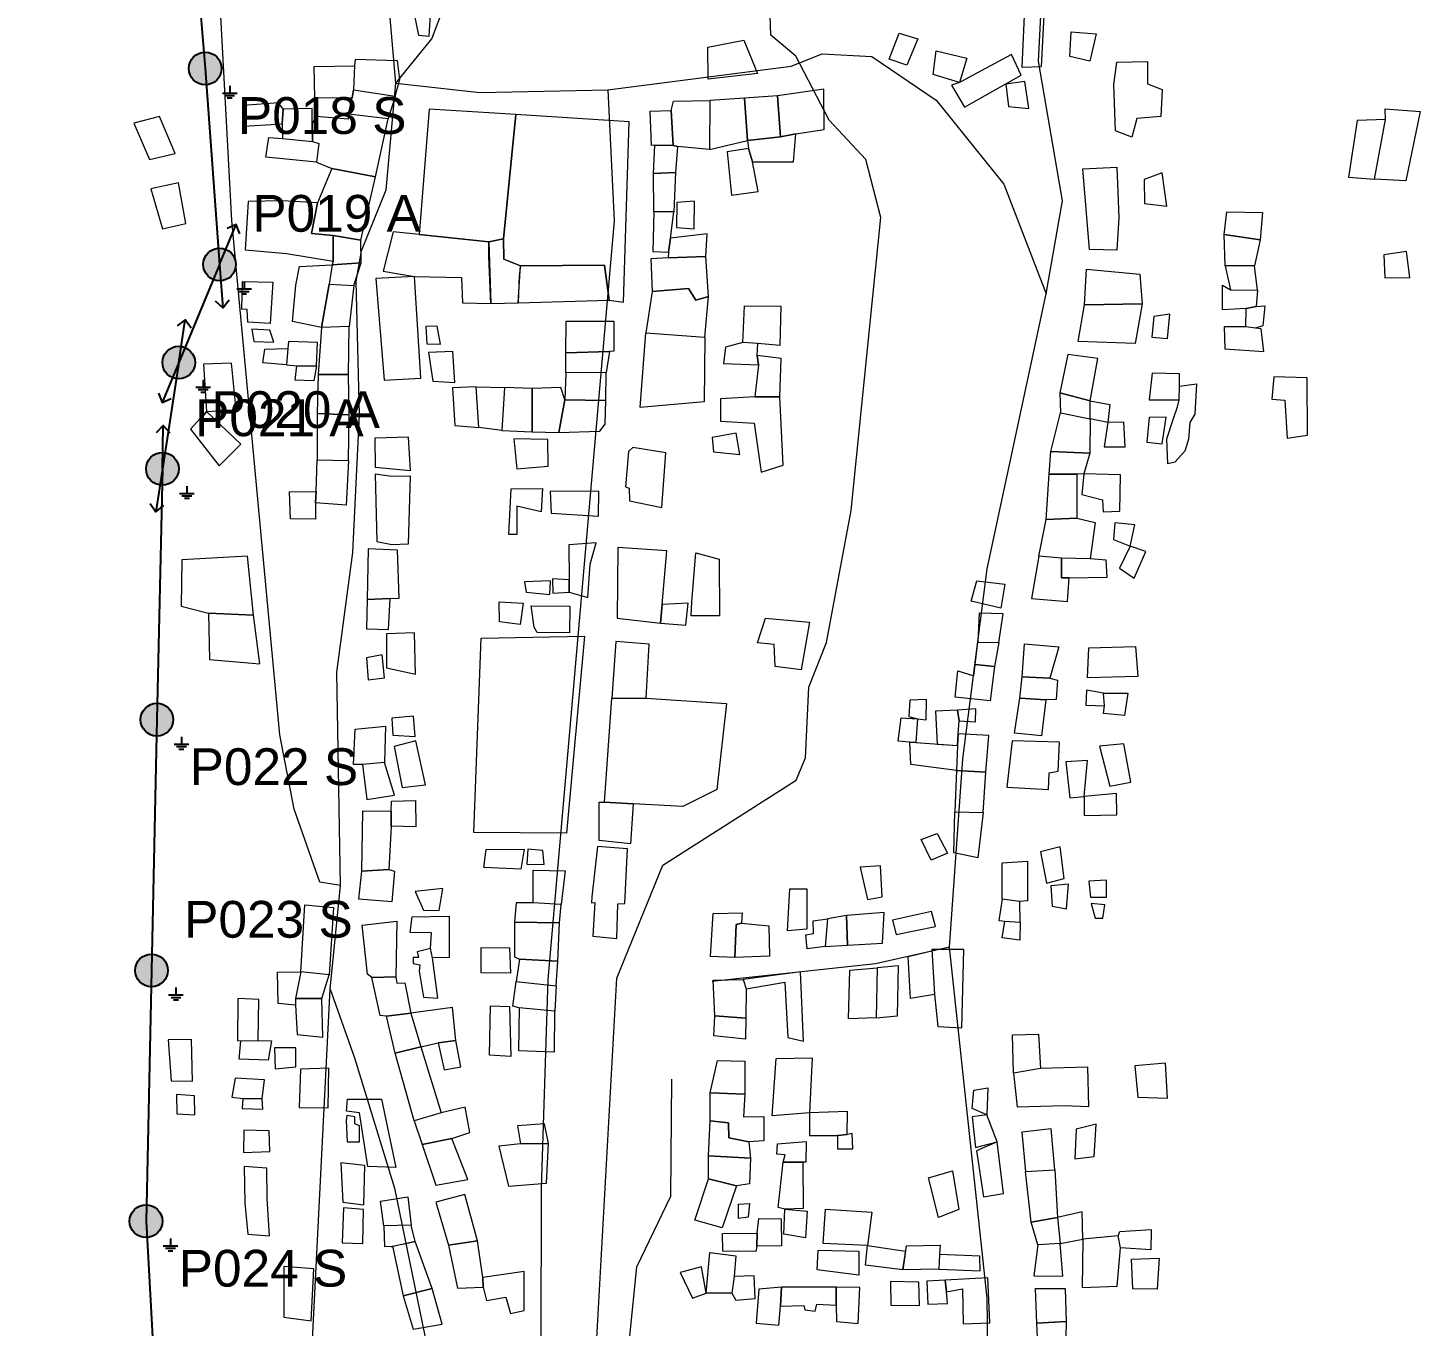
# Model space of a CAD drawing. Header units: metres. Extents: x 410745 to 429404, y 8411666 to 8441426.
# Drawn here: x 425320.7 to 425661.3, y 8435474.3 to 8435791.8 of the extents above; entities that cross this region are included whole.
import ezdxf

# ---------------------------------------------------------------- set-up
doc = ezdxf.new("R2010")
doc.units = ezdxf.units.M
for name, color, linetype, lineweight, true_color in [('BASE_AGUA', 7, 'Continuous', 13, 0x419bd7), ('BASE_CASAS', 7, 'Continuous', 13, 0xaaaaaa), ('BASE_VIAS', 7, 'Continuous', 13, 0xb9b9b9), ('LP_EJE', 7, 'Continuous', 25, 0xaa191e), ('LP_ID', 7, 'Continuous', 25, 0x3c2d2d)]:
    doc.layers.add(name, color=color, linetype=linetype, lineweight=lineweight, true_color=true_color)
for name, color, linetype, lineweight in [('LP_PAT', 3, 'Continuous', 25), ('LP_POSTES', 1, 'Continuous', 25), ('LP_RETENIDAS', 34, 'Continuous', 25)]:
    doc.layers.add(name, color=color, linetype=linetype, lineweight=lineweight)
doc.styles.add('Arial', font='arial.ttf')

# ---------------------------------------------------------------- blocks, each defined once
blk = doc.blocks.new('LP_SUSPENSION')
at = {"true_color": 0xffffff}
blk.add_hatch(color=7, dxfattribs=at).paths.add_polyline_path([(4, 0), (3.95, 0.63), (3.8, 1.24), (3.56, 1.82), (3.24, 2.35), (2.83, 2.83), (2.35, 3.24), (1.82, 3.56), (1.24, 3.8), (0.63, 3.95), (0, 4), (-0.63, 3.95), (-1.24, 3.8), (-1.82, 3.56), (-2.35, 3.24), (-2.83, 2.83), (-3.24, 2.35), (-3.56, 1.82), (-3.8, 1.24), (-3.95, 0.63), (-4, 0), (-3.95, -0.63), (-3.8, -1.24), (-3.56, -1.82), (-3.24, -2.35), (-2.83, -2.83), (-2.35, -3.24), (-1.82, -3.56), (-1.24, -3.8), (-0.63, -3.95), (0, -4), (0.63, -3.95), (1.24, -3.8), (1.82, -3.56), (2.35, -3.24), (2.83, -2.83), (3.24, -2.35), (3.56, -1.82), (3.8, -1.24), (3.95, -0.63)])
blk.add_circle((0, 0), 4)
at = {"flags": 1}
for tag in ['ARMADO', 'ESTRUCTURA', 'POSTE_M', 'E', 'N', 'ID']:
    blk.add_attdef(tag, (0, 0), '', height=1, dxfattribs=at)
blk = doc.blocks.new('LP_PAT')
for p, q in [((-3, 0), (3, 0)), ((0, 3), (0, 0)), ((-2, -1), (2, -1)), ((-1, -2), (1, -2))]:
    blk.add_line(p, q)
blk = doc.blocks.new('LP_ANGULO')
at = {"true_color": 0xffffff}
blk.add_hatch(color=7, dxfattribs=at).paths.add_polyline_path([(4, 0), (3.95, 0.63), (3.8, 1.24), (3.56, 1.82), (3.24, 2.35), (2.83, 2.83), (2.35, 3.24), (1.82, 3.56), (1.24, 3.8), (0.63, 3.95), (0, 4), (-0.63, 3.95), (-1.24, 3.8), (-1.82, 3.56), (-2.35, 3.24), (-2.83, 2.83), (-3.24, 2.35), (-3.56, 1.82), (-3.8, 1.24), (-3.95, 0.63), (-4, 0), (-3.95, -0.63), (-3.8, -1.24), (-3.56, -1.82), (-3.24, -2.35), (-2.83, -2.83), (-2.35, -3.24), (-1.82, -3.56), (-1.24, -3.8), (-0.63, -3.95), (0, -4), (0.63, -3.95), (1.24, -3.8), (1.82, -3.56), (2.35, -3.24), (2.83, -2.83), (3.24, -2.35), (3.56, -1.82), (3.8, -1.24), (3.95, -0.63)])
blk.add_circle((0, 0), 4)
at = {"flags": 1}
for tag in ['ARMADO', 'ESTRUCTURA', 'POSTE_M', 'E', 'N', 'ID']:
    blk.add_attdef(tag, (0, 0), '', height=1, dxfattribs=at)
blk = doc.blocks.new('LP_RET')
blk.add_line((0, 0), (10.6, 0))
blk.add_lwpolyline([(8.8, -1.7), (10.6, 0), (8.8, 1.7)])

msp = doc.modelspace()

# ---------------------------------------------------------------- linework, layer by layer
at = {"layer": 'BASE_AGUA'}
msp.add_lwpolyline([(425450.38, 8435258.74), (425457.75, 8435315.71), (425454.12, 8435366.62), (425475.41, 8435410.7), (425476.26, 8435416.45), (425476.21, 8435434.87), (425471.83, 8435446.07), (425460.78, 8435465.6), (425459.89, 8435471.35), (425464.84, 8435559.38), (425476.05, 8435587.04), (425508.7, 8435607.85), (425511, 8435613.32), (425511.82, 8435630.57), (425516.12, 8435641.53), (425522.12, 8435673.76), (425529.43, 8435745.41), (425525.77, 8435759.64), (425516.76, 8435769.24), (425508.61, 8435784.9), (425502.52, 8435790.06), (425502.05, 8435801.99)], dxfattribs=at)
at = {"layer": 'BASE_CASAS'}
for points in [[(425414.38, 8435799.19), (425416.28, 8435789.99), (425418.92, 8435789.76), (425419.44, 8435799.02), (425414.38, 8435799.19)], [(425563.93, 8435782.23), (425568.68, 8435782.38), (425569.37, 8435794.8), (425564.46, 8435794.87), (425563.93, 8435782.23)], [(425535.76, 8435782.69), (425531.47, 8435784.14), (425533.92, 8435790.5), (425538.44, 8435789.12), (425535.76, 8435782.69)], [(425580.52, 8435783.66), (425575.65, 8435784.81), (425575.96, 8435790.81), (425575.96, 8435790.81), (425582.09, 8435790.35), (425580.52, 8435783.66)], [(425499.2, 8435780.65), (425487.13, 8435779.27), (425487.09, 8435787.12), (425495.87, 8435788.81), (425499.2, 8435780.65)], [(425410.58, 8435775.09), (425411.73, 8435779.19), (425411.12, 8435783.72), (425400.81, 8435784.06), (425400.65, 8435782.49), (425400.39, 8435776.63), (425410.58, 8435775.09)], [(425542.23, 8435780.39), (425542.92, 8435786.2), (425550.44, 8435784.37), (425548.67, 8435778.47), (425542.23, 8435780.39)], [(425546.68, 8435777.78), (425549.9, 8435772.41), (425563.7, 8435780.23), (425561.4, 8435785.29), (425548.67, 8435778.47), (425546.68, 8435777.78)], [(425586.84, 8435766.59), (425586.38, 8435777.93), (425587.15, 8435783.45), (425594.66, 8435783.6), (425594.66, 8435778.09), (425598.19, 8435776.71), (425597.88, 8435770.12), (425592.06, 8435769.66), (425590.83, 8435765.06), (425586.84, 8435766.59)], [(425390.73, 8435782.37), (425400.65, 8435782.49), (425400.39, 8435776.63), (425400.08, 8435774.67), (425390.92, 8435774.63), (425390.73, 8435782.37)], [(425399.18, 8435770.73), (425400.08, 8435774.67), (425400.39, 8435776.63), (425410.58, 8435775.09), (425408.84, 8435769.58), (425399.18, 8435770.73)], [(425504.83, 8435765.18), (425508.63, 8435765.87), (425515.52, 8435766.94), (425515.45, 8435776.83), (425504.1, 8435775.15), (425504.83, 8435765.18)], [(425559.98, 8435778.05), (425560.67, 8435772.61), (425565.61, 8435772.11), (425564.65, 8435778.66), (425559.98, 8435778.05)], [(425373.44, 8435772.8), (425373.56, 8435767.74), (425382.98, 8435768.31), (425383.16, 8435771.95), (425382.03, 8435773.45), (425373.44, 8435772.8)], [(425478.14, 8435771.58), (425478.66, 8435773.92), (425487.59, 8435774.07), (425487.47, 8435762.04), (425479.67, 8435762.77), (425478.6, 8435763.07), (425478.14, 8435771.58)], [(425487.47, 8435762.04), (425496.82, 8435764.26), (425496.06, 8435774.61), (425487.59, 8435774.07), (425487.47, 8435762.04)], [(425496.82, 8435764.26), (425504.83, 8435765.18), (425504.1, 8435775.15), (425496.06, 8435774.61), (425496.82, 8435764.26)], [(425346.66, 8435768.54), (425350.49, 8435759.65), (425356.78, 8435761.11), (425352.95, 8435770.15), (425346.66, 8435768.54)], [(425390.37, 8435764.06), (425390.29, 8435768.5), (425390.29, 8435772.11), (425383.16, 8435771.95), (425382.98, 8435768.31), (425383.01, 8435764.75), (425390.37, 8435764.06)], [(425405.77, 8435755.4), (425408.84, 8435769.58), (425399.18, 8435770.73), (425399.11, 8435769.5), (425391.29, 8435770.11), (425390.29, 8435768.5), (425390.37, 8435764.06), (425391.9, 8435763.52), (425391.36, 8435759), (425395.12, 8435757.39), (425405.77, 8435755.4)], [(425418.91, 8435771.91), (425416.46, 8435741.26), (425433.53, 8435739.45), (425437.07, 8435740.18), (425440.14, 8435770.61), (425418.91, 8435771.91)], [(425462.9, 8435725.24), (425466.44, 8435724.7), (425467.82, 8435768.85), (425440.14, 8435770.61), (425437.07, 8435740.18), (425437.16, 8435735.28), (425441.21, 8435733.59), (425461.83, 8435733.74), (425462.9, 8435725.24)], [(425474.08, 8435763.15), (425473.31, 8435763.07), (425473, 8435771.43), (425478.14, 8435771.58), (425478.6, 8435763.07), (425474.08, 8435763.15)], [(425645.94, 8435769.12), (425643.79, 8435755.32), (425650.15, 8435754.79), (425652.84, 8435769.43), (425645.94, 8435769.12)], [(425652.84, 8435769.43), (425652.76, 8435772.03), (425661.34, 8435771.34), (425657.82, 8435754.4), (425650.15, 8435754.79), (425652.84, 8435769.43)], [(425497.97, 8435759.05), (425508.01, 8435759.01), (425508.63, 8435765.87), (425504.83, 8435765.18), (425496.82, 8435764.26), (425497.05, 8435762.27), (425497.97, 8435759.05)], [(425391.36, 8435759), (425378.95, 8435760.23), (425379.7, 8435765.04), (425383.01, 8435764.75), (425390.36, 8435764.05), (425391.9, 8435763.52), (425391.36, 8435759)], [(425473.81, 8435756.17), (425474.08, 8435763.15), (425478.6, 8435763.07), (425479.67, 8435762.77), (425479.17, 8435756.4), (425473.81, 8435756.17)], [(425491.84, 8435761.5), (425492.84, 8435750.92), (425499.43, 8435751.77), (425497.97, 8435759.05), (425497.05, 8435762.27), (425491.84, 8435761.5)], [(425395.43, 8435741.03), (425402.17, 8435739.91), (425405.77, 8435755.4), (425395.12, 8435757.39), (425391.59, 8435749.04), (425390.14, 8435741.52), (425395.43, 8435741.03)], [(425473.9, 8435746.86), (425473.81, 8435756.17), (425479.17, 8435756.4), (425478.73, 8435746.86), (425473.9, 8435746.86)], [(425580.42, 8435737.59), (425578.81, 8435757.36), (425587.17, 8435757.75), (425587.63, 8435745.41), (425587.17, 8435737.43), (425580.42, 8435737.59)], [(425593.84, 8435754.76), (425593.91, 8435748.86), (425599.36, 8435748.17), (425598.21, 8435756.37), (425593.84, 8435754.76)], [(425350.8, 8435752.45), (425353.64, 8435742.64), (425359.38, 8435743.94), (425357.54, 8435753.9), (425350.8, 8435752.45)], [(425374.66, 8435749.34), (425373.89, 8435737.54), (425384.01, 8435736.62), (425395.43, 8435734.74), (425395.43, 8435741.03), (425390.14, 8435741.52), (425391.59, 8435749.04), (425382.93, 8435749.5), (425374.66, 8435749.34)], [(425479.48, 8435749.09), (425479.4, 8435742.99), (425483.7, 8435742.65), (425483.81, 8435749.39), (425479.48, 8435749.09)], [(425473.9, 8435746.86), (425473.6, 8435737.13), (425477.43, 8435736.97), (425477.97, 8435740.42), (425478.73, 8435746.86), (425473.9, 8435746.86)], [(425614.07, 8435746.79), (425622.81, 8435746.63), (425622.2, 8435739.96), (425613.38, 8435741.27), (425614.07, 8435746.79)], [(425402.24, 8435734.32), (425402.17, 8435739.91), (425395.43, 8435741.03), (425395.43, 8435734.74), (425395.19, 8435733.86), (425402.24, 8435734.32)], [(425410.08, 8435741.91), (425407.62, 8435732.33), (425415.29, 8435731.02), (425426.78, 8435730.79), (425427.09, 8435724.58), (425433.99, 8435724.43), (425433.53, 8435735.93), (425433.53, 8435739.45), (425416.46, 8435741.26), (425410.08, 8435741.91)], [(425433.99, 8435724.43), (425440.66, 8435724.58), (425441.21, 8435733.59), (425437.16, 8435735.28), (425437.07, 8435740.18), (425433.53, 8435739.45), (425433.99, 8435724.43)], [(425486.61, 8435735.91), (425486.95, 8435741.46), (425477.97, 8435740.42), (425477.43, 8435736.97), (425477.37, 8435735.58), (425486.61, 8435735.91)], [(425622.2, 8435739.96), (425620.82, 8435733.6), (425613.61, 8435733.6), (425613.38, 8435741.27), (425622.2, 8435739.96)], [(425473.12, 8435735.3), (425473.43, 8435727.33), (425482.32, 8435728.1), (425484.16, 8435725.18), (425487.23, 8435726.1), (425486.61, 8435735.91), (425477.37, 8435735.58), (425473.12, 8435735.3)], [(425652.45, 8435736.31), (425652.68, 8435730.64), (425658.81, 8435730.8), (425657.97, 8435737.08), (425652.45, 8435736.31)], [(425392.58, 8435718.53), (425385.45, 8435719.99), (425386.3, 8435728.88), (425387.22, 8435733.48), (425395.19, 8435733.86), (425394.42, 8435729.11), (425392.58, 8435718.53)], [(425400.48, 8435728.8), (425402.24, 8435734.32), (425395.19, 8435733.86), (425394.42, 8435729.11), (425400.48, 8435728.8)], [(425440.66, 8435724.58), (425462.9, 8435725.24), (425461.83, 8435733.74), (425441.21, 8435733.59), (425440.91, 8435731.21), (425440.66, 8435724.58)], [(425579.2, 8435724.1), (425579.73, 8435732.76), (425592.76, 8435731.61), (425593.3, 8435724.33), (425579.2, 8435724.1)], [(425613.61, 8435733.6), (425614.92, 8435727.78), (425621.58, 8435727.7), (425620.82, 8435733.6), (425613.61, 8435733.6)], [(425380.01, 8435719.53), (425374.57, 8435719.83), (425374.34, 8435722.9), (425373.11, 8435722.98), (425373.27, 8435729.8), (425380.62, 8435729.64), (425380.01, 8435719.53)], [(425399.33, 8435718.76), (425392.58, 8435718.53), (425394.42, 8435729.11), (425400.48, 8435728.8), (425399.33, 8435718.76)], [(425407.93, 8435705.65), (425416.9, 8435706.11), (425415.29, 8435731.02), (425405.86, 8435730.49), (425407.93, 8435705.65)], [(425621.58, 8435727.7), (425621.2, 8435723.64), (425618.78, 8435723.21), (425613, 8435722.87), (425613, 8435728.85), (425614.92, 8435727.78), (425621.58, 8435727.7)], [(425473.43, 8435727.33), (425471.9, 8435717.21), (425486.31, 8435716.14), (425487.23, 8435726.1), (425484.16, 8435725.18), (425482.32, 8435728.1), (425473.43, 8435727.33)], [(425496.04, 8435723.8), (425504.93, 8435723.73), (425504.7, 8435714.15), (425499.34, 8435714.61), (425495.66, 8435714.84), (425496.04, 8435723.8)], [(425577.66, 8435715.13), (425579.2, 8435724.1), (425593.3, 8435724.33), (425591.61, 8435714.59), (425577.66, 8435715.13)], [(425596.21, 8435721.26), (425595.68, 8435716.2), (425599.51, 8435715.82), (425600.12, 8435721.8), (425596.21, 8435721.26)], [(425621.2, 8435723.64), (425623.35, 8435723.87), (425622.89, 8435718.96), (425621.05, 8435718.35), (425618.67, 8435718.73), (425618.78, 8435723.21), (425621.2, 8435723.64)], [(425375.49, 8435718.15), (425376.03, 8435715.08), (425380.93, 8435714.93), (425379.93, 8435717.84), (425375.49, 8435718.15)], [(425399.13, 8435707.03), (425399.33, 8435718.76), (425392.58, 8435718.53), (425391.74, 8435707.03), (425399.13, 8435707.03)], [(425418.12, 8435718.76), (425418.35, 8435714.54), (425421.65, 8435714.47), (425420.88, 8435718.84), (425418.12, 8435718.76)], [(425452.35, 8435712.36), (425452.38, 8435720.06), (425464.11, 8435720.1), (425464.11, 8435712.74), (425463.04, 8435712.7), (425452.35, 8435712.36)], [(425618.67, 8435718.73), (425613.4, 8435718.69), (425613.55, 8435713.32), (425623.1, 8435712.63), (425622.41, 8435718.19), (425621.05, 8435718.35), (425618.67, 8435718.73)], [(425391.35, 8435709.14), (425391.58, 8435714.89), (425384.53, 8435715.12), (425384.32, 8435713.37), (425384, 8435709.37), (425386.53, 8435709.14), (425391.35, 8435709.14)], [(425471.9, 8435717.21), (425486.31, 8435716.14), (425486.15, 8435700.35), (425470.52, 8435698.97), (425471.9, 8435717.21)], [(425491.36, 8435713.69), (425490.9, 8435709.7), (425499.49, 8435709.39), (425499.18, 8435711.69), (425499.34, 8435714.61), (425495.66, 8435714.84), (425491.36, 8435713.69)], [(425384, 8435709.37), (425378.25, 8435709.91), (425378.71, 8435713.2), (425384.32, 8435713.37), (425384, 8435709.37)], [(425418.74, 8435712.4), (425419.81, 8435705.42), (425425.18, 8435705.04), (425424.72, 8435712.63), (425418.74, 8435712.4)], [(425452.31, 8435707.42), (425452.35, 8435712.36), (425463.04, 8435712.7), (425462.2, 8435707.49), (425452.31, 8435707.42)], [(425499.49, 8435709.39), (425498.57, 8435701.58), (425504.7, 8435701.58), (425505.01, 8435710.93), (425499.18, 8435711.69), (425499.49, 8435709.39)], [(425580.58, 8435700.57), (425582.49, 8435710.92), (425575.14, 8435711.91), (425573.22, 8435702.56), (425580.58, 8435700.57)], [(425371.7, 8435698.37), (425370.55, 8435709.79), (425363.73, 8435709.58), (425364.42, 8435697.98), (425371.7, 8435698.37)], [(425390.66, 8435705.46), (425386.14, 8435705.69), (425386.53, 8435709.14), (425391.35, 8435709.14), (425390.66, 8435705.46)], [(425399.36, 8435697.15), (425399.13, 8435707.03), (425391.74, 8435707.03), (425391.47, 8435697.53), (425399.36, 8435697.15)], [(425462.16, 8435700.67), (425462.2, 8435707.49), (425452.31, 8435707.42), (425452.08, 8435700.86), (425462.16, 8435700.67)], [(425595.75, 8435707.39), (425595.06, 8435700.87), (425602.35, 8435700.87), (425602.5, 8435704.17), (425602.5, 8435707.16), (425595.75, 8435707.39)], [(425602.5, 8435704.17), (425606.64, 8435704.78), (425606.18, 8435697.35), (425605.03, 8435695.28), (425604.64, 8435691.22), (425603.8, 8435688.3), (425601.35, 8435685.62), (425599.59, 8435685.16), (425599.36, 8435691.29), (425600.97, 8435696.28), (425601.96, 8435699.11), (425602.35, 8435700.87), (425602.5, 8435704.17)], [(425625.55, 8435706.5), (425625.09, 8435700.98), (425628.23, 8435700.75), (425628.77, 8435691.48), (425633.75, 8435692.17), (425633.67, 8435706.19), (425625.55, 8435706.5)], [(425425.21, 8435694.54), (425431.04, 8435694.08), (425430.43, 8435704.04), (425424.6, 8435703.74), (425425.21, 8435694.54)], [(425430.43, 8435704.04), (425437.32, 8435703.89), (425436.71, 8435693.31), (425431.04, 8435694.08), (425430.43, 8435704.04)], [(425436.71, 8435693.31), (425444.07, 8435693.01), (425444.07, 8435703.58), (425437.32, 8435703.89), (425436.71, 8435693.31)], [(425444.07, 8435693.01), (425450.66, 8435692.85), (425452.08, 8435700.86), (425451.12, 8435703.89), (425444.07, 8435703.58), (425444.07, 8435693.01)], [(425490.14, 8435701.12), (425490.14, 8435695.6), (425498.42, 8435695.14), (425500.1, 8435683.18), (425505.47, 8435684.87), (425504.7, 8435701.58), (425498.57, 8435701.58), (425490.14, 8435701.12)], [(425580.58, 8435696.2), (425580.58, 8435700.57), (425573.22, 8435702.56), (425573.37, 8435697.66), (425580.58, 8435696.2)], [(425363.77, 8435697.05), (425364.42, 8435697.98), (425360.51, 8435693.7), (425367.54, 8435684.72), (425372.85, 8435690.02), (425364.42, 8435697.98), (425363.77, 8435697.05)], [(425450.66, 8435692.85), (425460.62, 8435693.16), (425462, 8435694.85), (425462.16, 8435700.67), (425452.08, 8435700.86), (425450.66, 8435692.85)], [(425571, 8435688.23), (425573.37, 8435697.66), (425580.58, 8435696.2), (425580.5, 8435687.77), (425571, 8435688.23)], [(425580.58, 8435700.57), (425585.41, 8435699.72), (425584.95, 8435695.28), (425580.58, 8435696.2), (425580.58, 8435700.57)], [(425399.13, 8435686.03), (425399.36, 8435697.15), (425391.47, 8435697.53), (425391.47, 8435686.18), (425399.13, 8435686.03)], [(425584.95, 8435695.28), (425584.03, 8435689.38), (425589.16, 8435689.38), (425588.86, 8435695.36), (425584.95, 8435695.28)], [(425595.06, 8435696.51), (425594.45, 8435690.45), (425598.21, 8435690.07), (425599.2, 8435696.58), (425595.06, 8435696.51)], [(425405.59, 8435691.47), (425405.67, 8435684.35), (425414.33, 8435683.58), (425413.87, 8435691.7), (425405.59, 8435691.47)], [(425439.62, 8435691.32), (425440.39, 8435683.96), (425448.05, 8435684.58), (425447.9, 8435691.17), (425439.62, 8435691.32)], [(425488.15, 8435691.61), (425488.45, 8435688.09), (425494.89, 8435687.47), (425493.97, 8435692.69), (425488.15, 8435691.61)], [(425467.65, 8435688.17), (425466.91, 8435679.6), (425467.82, 8435679.25), (425467.9, 8435676.12), (425475.82, 8435674.54), (425476.83, 8435687.84), (425468.77, 8435689.21), (425467.65, 8435688.17)], [(425570.58, 8435682.67), (425571, 8435688.23), (425580.5, 8435687.77), (425579.08, 8435682.75), (425577.36, 8435682.63), (425570.58, 8435682.67)], [(425391.47, 8435686.18), (425399.13, 8435686.03), (425398.6, 8435675.07), (425391.09, 8435675.68), (425391.22, 8435678.41), (425391.47, 8435686.18)], [(425406.13, 8435666.18), (425409.73, 8435665.49), (425413.87, 8435665.64), (425414.33, 8435682.2), (425409.73, 8435682.12), (425405.67, 8435682.66), (425406.13, 8435666.18)], [(425569.85, 8435671.58), (425570.58, 8435682.67), (425577.36, 8435682.63), (425577.32, 8435671.86), (425569.85, 8435671.58)], [(425579.08, 8435682.75), (425578.58, 8435677.69), (425583.61, 8435676.42), (425583.83, 8435673.47), (425587.86, 8435673.63), (425588.01, 8435682.48), (425579.08, 8435682.75)], [(425391.09, 8435675.68), (425391.12, 8435671.65), (425384.99, 8435671.73), (425384.76, 8435678.32), (425391.22, 8435678.41), (425391.09, 8435675.68)], [(425438.93, 8435679.06), (425446.6, 8435679.13), (425446.29, 8435673.46), (425440.31, 8435674.84), (425440.39, 8435667.87), (425438.4, 8435667.87), (425438.93, 8435679.06)], [(425448.51, 8435678.44), (425448.74, 8435673.15), (425460.32, 8435672.39), (425460.39, 8435678.52), (425448.51, 8435678.44)], [(425568.08, 8435662.61), (425569.85, 8435671.58), (425577.32, 8435671.86), (425581.8, 8435670.81), (425580.58, 8435661.92), (425573.6, 8435662.15), (425568.08, 8435662.61)], [(425586.63, 8435670.75), (425586.33, 8435666.69), (425590.39, 8435665.08), (425591.54, 8435670.29), (425586.63, 8435670.75)], [(425409.39, 8435652.27), (425411.57, 8435652.31), (425411.19, 8435664.07), (425404.02, 8435664.42), (425403.71, 8435652.04), (425409.39, 8435652.27)], [(425453.11, 8435665.39), (425453.17, 8435656.83), (425453.15, 8435653.83), (425457.7, 8435652.53), (425458.31, 8435660.67), (425459.77, 8435665.9), (425453.11, 8435665.39)], [(425464.86, 8435647.45), (425475.52, 8435646.23), (425475.91, 8435650.77), (425477.01, 8435663.91), (425465.09, 8435664.71), (425464.86, 8435647.45)], [(425590.39, 8435665.08), (425587.78, 8435659.71), (425591.38, 8435657.26), (425594.22, 8435663.78), (425590.39, 8435665.08)], [(425375.96, 8435648.17), (425374.43, 8435662.64), (425358.36, 8435661.67), (425358.21, 8435650.34), (425364.94, 8435648.69), (425375.96, 8435648.17)], [(425483.17, 8435651.42), (425484.15, 8435663.46), (425489.83, 8435661.88), (425489.91, 8435648.03), (425482.97, 8435648), (425483.17, 8435651.42)], [(425566.24, 8435652.26), (425575.06, 8435651.49), (425575.44, 8435657.32), (425573.6, 8435657.32), (425573.6, 8435662.15), (425568.08, 8435662.61), (425566.24, 8435652.26)], [(425575.44, 8435657.32), (425584.79, 8435657.47), (425584.49, 8435661.61), (425580.58, 8435661.92), (425573.6, 8435662.15), (425573.6, 8435657.32), (425575.44, 8435657.32)], [(425453.15, 8435653.83), (425453.17, 8435656.83), (425449.11, 8435657.03), (425449.12, 8435653.54), (425453.15, 8435653.83)], [(425442.24, 8435656.31), (425442.6, 8435653.8), (425448.42, 8435653.26), (425448.55, 8435656.54), (425442.24, 8435656.31)], [(425558.73, 8435649.85), (425551.49, 8435651.58), (425552.91, 8435656.6), (425559.73, 8435655.72), (425558.73, 8435649.85)], [(425403.6, 8435644.87), (425408.93, 8435644.68), (425409.39, 8435652.27), (425403.71, 8435652.04), (425403.6, 8435644.87)], [(425441.19, 8435645.93), (425436.07, 8435646.54), (425436.06, 8435651.42), (425441.87, 8435651.09), (425441.19, 8435645.93)], [(425443.84, 8435650.47), (425453.3, 8435650.35), (425453.24, 8435643.88), (425445.33, 8435643.93), (425444.62, 8435645.25), (425443.84, 8435650.47)], [(425475.52, 8435646.23), (425481.68, 8435645.69), (425482.23, 8435651.12), (425475.91, 8435650.77), (425475.52, 8435646.23)], [(425364.94, 8435648.69), (425365.16, 8435637.37), (425377.49, 8435636.29), (425375.96, 8435648.17), (425364.94, 8435648.69)], [(425501.16, 8435647.41), (425511.95, 8435646.47), (425509.88, 8435634.77), (425503.57, 8435635.59), (425503.28, 8435641.02), (425499.21, 8435641.42), (425501.16, 8435647.41)], [(425558.24, 8435641.46), (425559.35, 8435648.47), (425553.45, 8435648.67), (425553.11, 8435641.61), (425558.24, 8435641.46)], [(425408.5, 8435643.61), (425408.43, 8435638.17), (425408.43, 8435635.33), (425415.56, 8435633.72), (425415.33, 8435643.84), (425408.5, 8435643.61)], [(425452.54, 8435594.85), (425429.84, 8435595.06), (425431.66, 8435642.55), (425456.88, 8435643.04), (425452.54, 8435594.85)], [(425472, 8435627.84), (425472.73, 8435641.06), (425464.6, 8435641.74), (425463.58, 8435627.85), (425472, 8435627.84)], [(425552.49, 8435636.08), (425553.11, 8435641.61), (425558.24, 8435641.46), (425557.24, 8435635.62), (425552.49, 8435636.08)], [(425563.96, 8435633.07), (425564.57, 8435641.14), (425572.91, 8435640.47), (425570.76, 8435632.74), (425563.96, 8435633.07)], [(425580.3, 8435640.16), (425591.72, 8435640.48), (425592.3, 8435633.17), (425579.97, 8435632.85), (425580.3, 8435640.16)], [(425403.6, 8435637.71), (425403.98, 8435632.34), (425407.97, 8435632.88), (425407.43, 8435638.47), (425403.6, 8435637.71)], [(425556.17, 8435627.19), (425547.58, 8435628.11), (425548.2, 8435634.55), (425552.18, 8435633.32), (425552.49, 8435636.08), (425557.24, 8435635.62), (425556.17, 8435627.19)], [(425563.42, 8435627.84), (425563.96, 8435633.07), (425570.76, 8435632.74), (425572.65, 8435632.26), (425572.32, 8435627.52), (425569.73, 8435627.44), (425563.42, 8435627.84)], [(425579.7, 8435629.86), (425579.57, 8435626.17), (425584.13, 8435625.97), (425583.91, 8435629.1), (425579.7, 8435629.86)], [(425463.58, 8435627.85), (425472, 8435627.84), (425491.68, 8435626.61), (425489.29, 8435605.5), (425480.96, 8435601.37), (425468.84, 8435602.03), (425461.77, 8435602.46), (425463.58, 8435627.85)], [(425538.35, 8435622.86), (425540.49, 8435622.6), (425540.57, 8435627.58), (425536.51, 8435627.35), (425536.28, 8435623.37), (425538.35, 8435622.86)], [(425568.7, 8435618.67), (425562.11, 8435619.28), (425563.42, 8435627.84), (425569.73, 8435627.44), (425568.7, 8435618.67)], [(425583.91, 8435629.1), (425589.86, 8435629.12), (425589.04, 8435623.62), (425583.85, 8435624.09), (425584.13, 8435625.97), (425583.91, 8435629.1)], [(425409.79, 8435623.02), (425409.98, 8435618.84), (425415.48, 8435618.48), (425415.08, 8435623.45), (425409.79, 8435623.02)], [(425536.51, 8435617.11), (425533.67, 8435617.34), (425534.36, 8435623.09), (425538.35, 8435622.86), (425537.97, 8435617.04), (425536.51, 8435617.11)], [(425548.31, 8435619.18), (425548.59, 8435622.3), (425548.12, 8435624.95), (425542.79, 8435624.7), (425543.18, 8435616.63), (425548.16, 8435616.27), (425548.31, 8435619.18)], [(425548.59, 8435622.3), (425552.6, 8435622.08), (425552.66, 8435625.28), (425548.12, 8435624.95), (425548.59, 8435622.3)], [(425400.82, 8435620.27), (425408.18, 8435620.99), (425407.99, 8435612.15), (425402.6, 8435611.64), (425400.43, 8435611.64), (425400.82, 8435620.27)], [(425410.37, 8435616.06), (425412.29, 8435606.04), (425418.04, 8435606.68), (425415.62, 8435617.47), (425410.37, 8435616.06)], [(425547.93, 8435610.21), (425536.74, 8435611.67), (425536.51, 8435617.11), (425537.97, 8435617.04), (425548.16, 8435616.27), (425547.93, 8435610.21)], [(425555.06, 8435609.75), (425555.82, 8435618.72), (425548.31, 8435619.18), (425548.16, 8435616.27), (425547.93, 8435610.21), (425555.06, 8435609.75)], [(425561.56, 8435617.46), (425560.19, 8435606.11), (425570.42, 8435605.52), (425570.62, 8435609.62), (425572.79, 8435610.05), (425573.12, 8435617.15), (425561.56, 8435617.46)], [(425585.41, 8435606.33), (425590.59, 8435607.32), (425588.81, 8435616.71), (425582.93, 8435616.13), (425585.41, 8435606.33)], [(425574.67, 8435612.28), (425575.68, 8435603.51), (425579.18, 8435603.8), (425579.93, 8435612.65), (425574.67, 8435612.28)], [(425403.68, 8435603.08), (425410.4, 8435604.15), (425407.99, 8435612.15), (425402.6, 8435611.64), (425403.68, 8435603.08)], [(425554.44, 8435599.94), (425555.06, 8435609.75), (425547.93, 8435610.21), (425547.47, 8435600.1), (425554.44, 8435599.94)], [(425409.64, 8435600.21), (425409.72, 8435602.72), (425415.52, 8435602.84), (425415.63, 8435596.4), (425409.6, 8435596.61), (425409.64, 8435600.21)], [(425460.53, 8435593.1), (425460.5, 8435602.42), (425461.77, 8435602.46), (425468.84, 8435602.03), (425468.17, 8435592.28), (425460.53, 8435593.1)], [(425579.18, 8435603.8), (425579.13, 8435599.21), (425587.11, 8435599.37), (425587.03, 8435604.59), (425579.18, 8435603.8)], [(425402.4, 8435585.53), (425402.64, 8435600.29), (425409.64, 8435600.21), (425409.6, 8435596.61), (425409.02, 8435585.97), (425402.4, 8435585.53)], [(425553.14, 8435588.83), (425547.24, 8435590.06), (425547.47, 8435600.1), (425554.44, 8435599.94), (425553.14, 8435588.83)], [(425539.26, 8435593.32), (425543.17, 8435594.78), (425545.7, 8435589.95), (425541.72, 8435588.26), (425539.26, 8435593.32)], [(425432.86, 8435590.89), (425442.11, 8435590.92), (425441.29, 8435586.04), (425432.25, 8435586.43), (425432.86, 8435590.89)], [(425443.02, 8435590.92), (425442.82, 8435587.3), (425447.03, 8435587.17), (425446.74, 8435590.58), (425443.02, 8435590.92)], [(425459.42, 8435577.88), (425458.95, 8435569.66), (425464.84, 8435569.09), (425465.03, 8435577.55), (425466.74, 8435577.66), (425467.4, 8435590.99), (425460.05, 8435591.56), (425458.68, 8435579.31), (425458.65, 8435577.81), (425459.42, 8435577.88)], [(425568.43, 8435590.26), (425569.93, 8435582.61), (425574.27, 8435583.74), (425573.26, 8435591.53), (425568.43, 8435590.26)], [(425402.4, 8435585.53), (425409.02, 8435585.97), (425410.39, 8435585.56), (425409.78, 8435578.04), (425401.72, 8435578.71), (425402.4, 8435585.53)], [(425444.36, 8435577.8), (425444.37, 8435585.81), (425452.15, 8435585.66), (425451.22, 8435577.4), (425444.36, 8435577.8)], [(425524.32, 8435586.53), (425526.16, 8435578.64), (425529.76, 8435579.32), (425529.3, 8435586.91), (425524.32, 8435586.53)], [(425559.1, 8435587.63), (425565.26, 8435588), (425565.29, 8435578.32), (425563.42, 8435578.18), (425559.05, 8435578.72), (425559.1, 8435587.63)], [(425570.98, 8435581.99), (425571.34, 8435577.04), (425574.85, 8435576.36), (425575.32, 8435582.42), (425570.98, 8435581.99)], [(425580.29, 8435583.13), (425580.73, 8435579.23), (425584.58, 8435579.17), (425584.57, 8435583.35), (425580.29, 8435583.13)], [(425415.45, 8435580.63), (425417.49, 8435576.04), (425421.35, 8435575.91), (425422.24, 8435581.35), (425415.45, 8435580.63)], [(425511.29, 8435571.35), (425506.54, 8435570.97), (425507.15, 8435581.24), (425511.29, 8435581.24), (425511.29, 8435571.35)], [(425559.05, 8435578.72), (425558.23, 8435573.48), (425559.73, 8435573.35), (425563.48, 8435573.1), (425563.42, 8435578.18), (425559.05, 8435578.72)], [(425387.48, 8435560.95), (425388.5, 8435577.33), (425395.51, 8435576.7), (425394.44, 8435560.18), (425387.48, 8435560.95)], [(425450.75, 8435572.95), (425451.22, 8435577.4), (425444.36, 8435577.8), (425440.22, 8435577.86), (425439.75, 8435573.12), (425450.75, 8435572.95)], [(425493.66, 8435564.46), (425487.76, 8435564.69), (425488.38, 8435575.19), (425495.5, 8435575.34), (425495.35, 8435572.81), (425494.05, 8435572.5), (425493.66, 8435564.46)], [(425521.26, 8435567.44), (425529.84, 8435567.98), (425530.22, 8435575.42), (425521.03, 8435574.73), (425521.26, 8435567.44)], [(425532.22, 8435573.58), (425533.14, 8435570.05), (425542.79, 8435572.04), (425541.8, 8435575.72), (425532.22, 8435573.58)], [(425580.87, 8435577.63), (425581.86, 8435574.08), (425583.68, 8435574.09), (425584.23, 8435577.36), (425580.87, 8435577.63)], [(425404.89, 8435559.54), (425403.84, 8435560.37), (425402.48, 8435572.34), (425411.02, 8435573.34), (425410.71, 8435559.7), (425404.89, 8435559.54)], [(425414.76, 8435574.43), (425423.8, 8435574.53), (425423.83, 8435564.43), (425419.7, 8435564.35), (425419.27, 8435566.65), (425419.47, 8435570.48), (425414.29, 8435570.6), (425414.76, 8435574.43)], [(425450.42, 8435563.55), (425450.75, 8435572.95), (425439.75, 8435573.12), (425439.77, 8435564.63), (425440.97, 8435564.01), (425450.42, 8435563.55)], [(425502.17, 8435564.76), (425493.66, 8435564.46), (425494.05, 8435572.5), (425495.35, 8435572.81), (425502.02, 8435572.2), (425502.17, 8435564.76)], [(425512.83, 8435573.42), (425516.35, 8435573.88), (425515.81, 8435567.14), (425511.37, 8435566.6), (425511.06, 8435569.97), (425512.9, 8435570.36), (425512.83, 8435573.42)], [(425515.81, 8435567.14), (425521.26, 8435567.44), (425521.03, 8435574.73), (425516.35, 8435573.88), (425515.81, 8435567.14)], [(425563.48, 8435573.1), (425563.38, 8435568.66), (425559.11, 8435569.24), (425559.73, 8435573.35), (425563.48, 8435573.1)], [(425419.27, 8435566.65), (425415.98, 8435565.8), (425416.27, 8435564.41), (425415, 8435564.41), (425415.01, 8435562.95), (425416.62, 8435562.67), (425416.49, 8435561.07), (425417.48, 8435554.74), (425420.99, 8435554.54), (425419.7, 8435564.35), (425419.27, 8435566.65)], [(425438.8, 8435560.59), (425431.66, 8435560.71), (425431.64, 8435566.9), (425438.58, 8435566.78), (425438.8, 8435560.59)], [(425536.65, 8435554.43), (425536.06, 8435564.73), (425542.57, 8435566.28), (425541.87, 8435566.42), (425542.53, 8435555.42), (425536.65, 8435554.43)], [(425543.33, 8435547.56), (425549.21, 8435547.23), (425549.72, 8435566.44), (425541.87, 8435566.42), (425542.53, 8435555.42), (425543.33, 8435547.56)], [(425449.95, 8435557.49), (425450.42, 8435563.55), (425440.97, 8435564.01), (425440.21, 8435558.57), (425449.95, 8435557.49)], [(425521.85, 8435561.35), (425528.5, 8435561.92), (425528.26, 8435549.67), (425521.46, 8435549.44), (425521.85, 8435561.35)], [(425528.26, 8435549.67), (425533.51, 8435550.17), (425533.76, 8435562.43), (425528.5, 8435561.92), (425528.26, 8435549.67)], [(425386.24, 8435552.82), (425381.99, 8435553.23), (425381.83, 8435560.84), (425387.48, 8435560.95), (425386.23, 8435554.44), (425386.24, 8435552.82)], [(425392.68, 8435554.46), (425394.44, 8435560.18), (425387.48, 8435560.95), (425386.23, 8435554.44), (425392.68, 8435554.46)], [(425408.43, 8435550.08), (425406.88, 8435550.29), (425404.89, 8435559.54), (425410.71, 8435559.7), (425410.99, 8435558.17), (425412.96, 8435558.24), (425414.45, 8435550.8), (425408.43, 8435550.08)], [(425440.93, 8435552.1), (425439.39, 8435552.58), (425440.21, 8435558.57), (425449.95, 8435557.49), (425449.62, 8435551.29), (425440.93, 8435552.1)], [(425488.37, 8435558.88), (425495.72, 8435559.04), (425496.43, 8435556.82), (425496.38, 8435549.65), (425488.81, 8435550.18), (425488.37, 8435558.88)], [(425506.69, 8435544.87), (425510.48, 8435543.98), (425509.73, 8435560.96), (425495.72, 8435559.04), (425496.43, 8435556.82), (425505.95, 8435558.45), (425506.69, 8435544.87)], [(425377.06, 8435544.16), (425377.27, 8435554.19), (425372.13, 8435554.4), (425372.02, 8435544.1), (425377.06, 8435544.16)], [(425386.63, 8435545.58), (425392.89, 8435545), (425392.68, 8435554.46), (425386.23, 8435554.44), (425386.24, 8435552.82), (425386.63, 8435545.58)], [(425421.09, 8435543.54), (425421.09, 8435543.54), (425421.09, 8435543.54), (425425.43, 8435544.18), (425424.6, 8435552.25), (425414.45, 8435550.8), (425416.85, 8435542.62), (425421.09, 8435543.54)], [(425438.55, 8435552.44), (425438.86, 8435540.26), (425433.68, 8435540.59), (425433.92, 8435552.64), (425438.55, 8435552.44)], [(425440.75, 8435541.73), (425449.58, 8435541.34), (425449.62, 8435551.29), (425440.93, 8435552.1), (425440.75, 8435541.73)], [(425408.43, 8435550.08), (425414.45, 8435550.8), (425416.85, 8435542.62), (425410.55, 8435541.07), (425408.43, 8435550.08)], [(425488.55, 8435545.31), (425488.81, 8435550.18), (425496.38, 8435549.65), (425496.33, 8435544.49), (425488.55, 8435545.31)], [(425355.02, 8435544.28), (425355.75, 8435534.26), (425360.98, 8435534.23), (425360.76, 8435544.39), (425355.02, 8435544.28)], [(425561.6, 8435545.52), (425567.98, 8435545.68), (425568.49, 8435537.33), (425561.84, 8435536.19), (425561.6, 8435545.52)], [(425372.45, 8435539.55), (425372.86, 8435544.05), (425377.06, 8435544.16), (425380.33, 8435544.08), (425379.55, 8435539.34), (425372.45, 8435539.55)], [(425381.09, 8435542.36), (425381.24, 8435537.26), (425386.28, 8435537.74), (425386.32, 8435542.33), (425381.09, 8435542.36)], [(425415.22, 8435524.52), (425410.55, 8435541.07), (425416.85, 8435542.62), (425421.82, 8435526.43), (425415.22, 8435524.52)], [(425421.09, 8435543.54), (425422.58, 8435537), (425426.64, 8435537.71), (425425.43, 8435544.18), (425421.09, 8435543.54)], [(425487.63, 8435531.38), (425489.48, 8435539.25), (425496.13, 8435539.13), (425496.1, 8435530.99), (425487.63, 8435531.38)], [(425511.99, 8435526.47), (425502.85, 8435525.72), (425503.78, 8435539.78), (425512.61, 8435539.95), (425511.99, 8435526.47)], [(425561.84, 8435536.19), (425562.78, 8435527.91), (425574.33, 8435528.22), (425580.29, 8435528.03), (425580.05, 8435537.64), (425568.49, 8435537.33), (425561.84, 8435536.19)], [(425591.54, 8435537.95), (425592.26, 8435530.3), (425599.55, 8435530.04), (425599.04, 8435538.6), (425591.54, 8435537.95)], [(425378.04, 8435529.87), (425378.59, 8435534.56), (425371.44, 8435534.95), (425370.61, 8435530.31), (425373.32, 8435529.99), (425378.04, 8435529.87)], [(425387.41, 8435537.14), (425387.11, 8435527.76), (425394.16, 8435527.69), (425394.37, 8435537.39), (425387.41, 8435537.14)], [(425357.07, 8435530.97), (425357.17, 8435526.23), (425361.56, 8435525.97), (425361.5, 8435530.65), (425357.07, 8435530.97)], [(425487.63, 8435531.38), (425496.1, 8435530.99), (425495.84, 8435525.49), (425500.74, 8435525.57), (425500.76, 8435519.58), (425497.12, 8435519.36), (425492.21, 8435520.32), (425492.17, 8435524.01), (425487.65, 8435524.49), (425487.63, 8435531.38)], [(425555.35, 8435525.94), (425551.71, 8435527.53), (425552.18, 8435531.99), (425555.55, 8435532.55), (425555.35, 8435525.94)], [(425373.32, 8435529.99), (425373.19, 8435527.53), (425378.19, 8435527.32), (425378.04, 8435529.87), (425373.32, 8435529.99)], [(425398.96, 8435529.84), (425407.23, 8435529.77), (425410.74, 8435513.12), (425403.87, 8435513.33), (425401.82, 8435526.5), (425398.65, 8435526.87), (425398.96, 8435529.84)], [(425424.48, 8435520.16), (425428.89, 8435521.63), (425427.75, 8435527.83), (425421.82, 8435526.43), (425415.22, 8435524.52), (425417.2, 8435518.74), (425424.48, 8435520.16)], [(425398.56, 8435524.59), (425398.81, 8435519.35), (425401.84, 8435519.36), (425401.83, 8435523.25), (425400.71, 8435523.81), (425400.75, 8435525.48), (425398.74, 8435525.84), (425398.56, 8435524.59)], [(425487.25, 8435515.92), (425487.65, 8435524.49), (425492.17, 8435524.01), (425492.21, 8435520.32), (425497.12, 8435519.36), (425497.48, 8435515.4), (425487.25, 8435515.92)], [(425511.99, 8435526.47), (425511.97, 8435520.9), (425518.8, 8435520.92), (425521.14, 8435521.18), (425521.27, 8435526.81), (425511.99, 8435526.47)], [(425555.35, 8435525.94), (425551.71, 8435525.51), (425552.58, 8435518), (425557.86, 8435519.4), (425555.35, 8435525.94)], [(425373.58, 8435522.2), (425373.5, 8435516.77), (425379.95, 8435516.97), (425379.74, 8435522.08), (425373.58, 8435522.2)], [(425448.06, 8435519), (425447.14, 8435523.74), (425440.55, 8435523.3), (425441.27, 8435518.9), (425448.06, 8435519)], [(425518.8, 8435520.92), (425518.81, 8435517.65), (425522.59, 8435517.66), (425522.4, 8435521.39), (425521.14, 8435521.18), (425518.8, 8435520.92)], [(425572, 8435512.48), (425571.06, 8435522.58), (425563.91, 8435521.72), (425564.78, 8435512.11), (425572, 8435512.48)], [(425577.15, 8435522.45), (425576.89, 8435515.21), (425581.59, 8435515.78), (425582.05, 8435523.72), (425577.15, 8435522.45)], [(425417.2, 8435518.74), (425420.52, 8435508.8), (425428.36, 8435510.14), (425424.48, 8435520.16), (425417.2, 8435518.74)], [(425435.94, 8435518.34), (425438.28, 8435508.53), (425447.6, 8435509.26), (425448.06, 8435519), (425441.27, 8435518.9), (425435.94, 8435518.34)], [(425505.47, 8435514.38), (425505.96, 8435516.22), (425503.99, 8435516.39), (425504.13, 8435518.9), (425511.1, 8435519.41), (425511.04, 8435514.43), (425510.3, 8435514.39), (425505.47, 8435514.38)], [(425552.82, 8435517.16), (425554.54, 8435505.89), (425559.44, 8435506.74), (425557.86, 8435519.4), (425552.82, 8435517.16)], [(425397.78, 8435504.63), (425402.96, 8435504), (425403.17, 8435513.6), (425397.28, 8435514.24), (425397.78, 8435504.63)], [(425487.27, 8435510.35), (425487.25, 8435515.92), (425497.48, 8435515.4), (425497.29, 8435509.06), (425494.07, 8435508.63), (425487.27, 8435510.35)], [(425505.89, 8435502.89), (425504.31, 8435503.3), (425505.47, 8435514.38), (425510.3, 8435514.39), (425510.41, 8435503.08), (425505.89, 8435502.89)], [(425374.54, 8435496.77), (425379.87, 8435496.36), (425379.28, 8435505.41), (425379.21, 8435512.93), (425373.65, 8435513.33), (425373.77, 8435504.33), (425374.54, 8435496.77)], [(425490.6, 8435498.32), (425483.86, 8435500.18), (425487.27, 8435510.35), (425494.07, 8435508.63), (425490.6, 8435498.32)], [(425541.07, 8435510.58), (425546.95, 8435512.27), (425548.52, 8435502.81), (425543.48, 8435500.84), (425541.07, 8435510.58)], [(425564.78, 8435512.11), (425572, 8435512.48), (425572.64, 8435500.9), (425566.2, 8435499.7), (425564.78, 8435512.11)], [(425407.03, 8435504.89), (425413.65, 8435505.93), (425414.52, 8435498.97), (425407.79, 8435498.86), (425407.03, 8435504.89)], [(425420.57, 8435504.65), (425423.61, 8435494.08), (425430.69, 8435495.14), (425427.64, 8435506.48), (425420.57, 8435504.65)], [(425494.55, 8435504.14), (425497.25, 8435504.29), (425496.95, 8435500.91), (425494.56, 8435500.59), (425494.55, 8435504.14)], [(425397.97, 8435503.19), (425397.62, 8435494.65), (425402.67, 8435494.48), (425402.83, 8435502.84), (425397.97, 8435503.19)], [(425499.11, 8435497.04), (425499.52, 8435500.59), (425504.98, 8435500.54), (425505.07, 8435493.92), (425499.05, 8435493.84), (425499.11, 8435497.04)], [(425505.89, 8435502.89), (425511.39, 8435502.45), (425510.99, 8435495.91), (425505.66, 8435496.8), (425505.89, 8435502.89)], [(425515.3, 8435494.51), (425515.83, 8435502.94), (425527.19, 8435502.13), (425526.11, 8435494.01), (425515.3, 8435494.51)], [(425567.83, 8435494.2), (425566.2, 8435499.7), (425572.64, 8435500.9), (425573.29, 8435494.5), (425567.83, 8435494.2)], [(425573.29, 8435494.5), (425578.82, 8435495.56), (425578.66, 8435502.24), (425572.64, 8435500.9), (425573.29, 8435494.5)], [(425407.79, 8435498.86), (425407.99, 8435493.75), (425409.95, 8435493.88), (425415.46, 8435494.98), (425414.52, 8435498.97), (425407.79, 8435498.86)], [(425490.63, 8435496.94), (425499.11, 8435497.04), (425499.05, 8435493.84), (425498.84, 8435492.51), (425490.78, 8435492.63), (425490.63, 8435496.94)], [(425587.44, 8435496.35), (425587.85, 8435497.47), (425595.56, 8435497.91), (425595.43, 8435492.96), (425588.01, 8435493.43), (425587.44, 8435496.35)], [(425409.72, 8435493.67), (425409.95, 8435493.88), (425412.51, 8435481.7), (425419.61, 8435483.48), (425415.46, 8435494.98), (425409.72, 8435493.67)], [(425423.61, 8435494.08), (425425.82, 8435483.57), (425432.12, 8435483.8), (425432.02, 8435486.17), (425430.69, 8435495.14), (425423.61, 8435494.08)], [(425534.81, 8435488.05), (425525.63, 8435489.21), (425526.11, 8435494.01), (425535.45, 8435492.62), (425534.81, 8435488.05)], [(425543.57, 8435488.22), (425534.81, 8435488.05), (425535.64, 8435493.97), (425543.9, 8435494.13), (425543.77, 8435491.84), (425543.57, 8435488.22)], [(425566.87, 8435486.61), (425573.94, 8435486.49), (425573.29, 8435494.5), (425567.83, 8435494.2), (425566.87, 8435486.61)], [(425578.82, 8435495.56), (425578.65, 8435483.72), (425587.19, 8435484.1), (425588.01, 8435493.43), (425587.44, 8435496.35), (425578.82, 8435495.56)], [(425486.64, 8435482.37), (425487.6, 8435492.33), (425493.9, 8435491.52), (425493.5, 8435486.43), (425492.95, 8435482.32), (425486.64, 8435482.37)], [(425524.06, 8435492.59), (425524.01, 8435486.74), (425513.85, 8435488.03), (425514.11, 8435492.91), (425524.06, 8435492.59)], [(425553.73, 8435487.83), (425553.65, 8435491.38), (425543.77, 8435491.84), (425543.57, 8435488.22), (425553.73, 8435487.83)], [(425590.76, 8435490.69), (425597.49, 8435490.95), (425597.02, 8435483.36), (425591.03, 8435483.45), (425590.76, 8435490.69)], [(425383.35, 8435488.85), (425383.34, 8435476.51), (425390.06, 8435475.6), (425390.68, 8435488.32), (425383.35, 8435488.85)], [(425432.12, 8435483.8), (425432.9, 8435480.53), (425437.66, 8435481.38), (425438.8, 8435477.41), (425442.16, 8435478.12), (425442.13, 8435487.66), (425432.02, 8435486.17), (425432.12, 8435483.8)], [(425480.32, 8435487.37), (425483.29, 8435481.11), (425486.64, 8435482.37), (425485.5, 8435488.78), (425480.32, 8435487.37)], [(425492.95, 8435482.32), (425493.94, 8435480.65), (425498.63, 8435481.02), (425498.4, 8435486.59), (425493.5, 8435486.43), (425492.95, 8435482.32)], [(425414.96, 8435473.54), (425422.06, 8435474.77), (425419.61, 8435483.48), (425412.51, 8435481.7), (425414.96, 8435473.54)], [(425499.55, 8435483.35), (425498.91, 8435475), (425504.45, 8435474.52), (425504.89, 8435479.19), (425505.12, 8435483.82), (425499.55, 8435483.35)], [(425504.89, 8435479.19), (425510.6, 8435479.38), (425510.81, 8435478.27), (425513.33, 8435477.96), (425513.71, 8435479.67), (425518.44, 8435479.4), (425518.47, 8435483.83), (425505.12, 8435483.82), (425504.89, 8435479.19)], [(425518.44, 8435479.4), (425518.56, 8435475.4), (425523.89, 8435474.96), (425524.25, 8435483.74), (425518.47, 8435483.83), (425518.44, 8435479.4)], [(425531.79, 8435485.23), (425531.81, 8435479.45), (425538.88, 8435479.33), (425538.66, 8435485.04), (425531.79, 8435485.23)], [(425540.62, 8435485.33), (425540.91, 8435479.69), (425545.68, 8435479.84), (425545.46, 8435482.7), (425545.17, 8435485.55), (425540.62, 8435485.33)], [(425545.46, 8435482.7), (425549.38, 8435483.4), (425549.55, 8435474.84), (425556.06, 8435475.14), (425555.54, 8435486.07), (425545.17, 8435485.55), (425545.46, 8435482.7)], [(425567.55, 8435475.03), (425567.23, 8435483.52), (425574.48, 8435483.5), (425574.77, 8435475.44), (425567.55, 8435475.03)], [(425567.77, 8435471.41), (425567.55, 8435475.03), (425574.77, 8435475.44), (425574.64, 8435471.68), (425567.77, 8435471.41)]]:
    msp.add_lwpolyline(points, close=True, dxfattribs=at)
at = {"layer": 'BASE_VIAS'}
for points in [[(425515.01, 8435785.46), (425527.19, 8435784.79), (425542.96, 8435774.16), (425559.48, 8435753.6), (425569.85, 8435726.75), (425573.84, 8435749.55), (425568.01, 8435783.67), (425570.72, 8435837.73), (425570.5, 8435912.42), (425567.36, 8436004.17), (425553.59, 8436061.04), (425552.7, 8436121.49), (425566.7, 8436227.52), (425570.82, 8436287.99), (425589.3, 8436336.41), (425612.76, 8436386.99), (425631.31, 8436412.66), (425633.41, 8436429.02)], [(425410.73, 8435778.31), (425407.76, 8435813.15), (425406.21, 8435854.4), (425409.67, 8435892.83), (425422.98, 8435995.3), (425429.16, 8436078.53), (425421.92, 8436109.81), (425409.67, 8436137.52)], [(425397.18, 8435582.06), (425392.18, 8435582.84), (425385.91, 8435600.73), (425382.36, 8435618.94), (425370.65, 8435744.72), (425367.73, 8435799.3), (425369.28, 8435815.56), (425384.6, 8435876.88), (425387.59, 8435896.17), (425389.3, 8435946.94), (425388.25, 8435964.65), (425382.33, 8435989.28), (425354.22, 8436063.91), (425348.1, 8436075.98), (425330.49, 8436103.12), (425324.26, 8436117.11), (425320.72, 8436130.98)], [(425385.69, 8435206.05), (425383.75, 8435272.19), (425389.82, 8435329.76), (425389.65, 8435456.43), (425394.65, 8435556.69), (425397.18, 8435582.06), (425396.3, 8435634.27), (425400.26, 8435663.47), (425401.9, 8435697.28), (425401.08, 8435729.78), (425402.37, 8435737.27), (425408.4, 8435752.24), (425410.73, 8435778.31), (425419.58, 8435789.1), (425422.02, 8435795.58)], [(425507.5, 8435782.41), (425515.01, 8435785.46)], [(425410.73, 8435778.31), (425431.3, 8435775.97), (425462.62, 8435776.64), (425507.5, 8435782.41)], [(425462.62, 8435776.64), (425464.16, 8435744.64), (425447.91, 8435559.05), (425446.32, 8435508.13), (425446.08, 8435392.21), (425436.77, 8435362.83)], [(425458.79, 8435351.67), (425464.15, 8435351.69), (425502.08, 8435349.21), (425549.86, 8435346.33), (425566.75, 8435361.78), (425561.81, 8435413.11), (425555.96, 8435437.98), (425555.39, 8435481.12), (425546.16, 8435566.97), (425549.5, 8435613), (425555.44, 8435659.47), (425569.85, 8435726.75)], [(425546.16, 8435566.97), (425528.09, 8435562.88), (425488.15, 8435558.59)], [(425394.65, 8435556.69), (425400.63, 8435539.93), (425410.42, 8435508.02), (425423.35, 8435444.92), (425436.77, 8435362.83)], [(425501.9, 8435311.39), (425494.51, 8435315.53), (425486.83, 8435316.37), (425471.62, 8435321.8), (425464.15, 8435351.69), (425467.87, 8435367.53), (425479.92, 8435400.64), (425485.63, 8435430.72), (425484.45, 8435440.21), (425481.24, 8435448.11), (425470.91, 8435462.04), (425467.99, 8435471.81), (425469.68, 8435488.78), (425478.03, 8435506.07), (425478.23, 8435534.69)]]:
    msp.add_lwpolyline(points, dxfattribs=at)
at = {"layer": 'LP_EJE'}
msp.add_lwpolyline([(425462.53, 8436153.48), (425481.52, 8436095.54), (425476.09, 8436041.51), (425437.9, 8436030.81), (425411.97, 8435963.83), (425386.04, 8435896.85), (425360.11, 8435829.87), (425364.11, 8435781.87), (425367.63, 8435733.95), (425357.63, 8435709.95), (425353.63, 8435683.95), (425352.3, 8435622.62), (425350.96, 8435561.29), (425349.63, 8435499.95), (425353.63, 8435426.95), (425357.63, 8435353.95), (425361.63, 8435280.95), (425365.63, 8435207.95)], dxfattribs=at)

# ---------------------------------------------------------------- block references
at = {"layer": 'LP_PAT', "xscale": 0.6, "yscale": 0.6}
for p in [(425370.11, 8435775.87), (425373.63, 8435727.95), (425363.63, 8435703.95), (425359.63, 8435677.95), (425358.3, 8435616.62), (425356.96, 8435555.29), (425355.63, 8435493.95)]:
    msp.add_blockref('LP_PAT', p, dxfattribs=at)
at = {"layer": 'LP_POSTES'}
for name, p in [('LP_SUSPENSION', (425364.11, 8435781.87)), ('LP_ANGULO', (425367.63, 8435733.95)), ('LP_ANGULO', (425357.63, 8435709.95)), ('LP_ANGULO', (425353.63, 8435683.95)), ('LP_SUSPENSION', (425352.3, 8435622.62)), ('LP_SUSPENSION', (425350.96, 8435561.29)), ('LP_SUSPENSION', (425349.63, 8435499.95))]:
    msp.add_blockref(name, p, dxfattribs=at)
at = {"layer": 'LP_RETENIDAS'}
for p, xscale, yscale, rotation in [((425367.63, 8435733.95), 0.9999999999830192, 0.9999999999830192, 67.38013505147553), ((425367.63, 8435733.95), 0.999999999963422, 0.999999999963422, 274.2054466183636), ((425357.63, 8435709.95), 1.000000000007858, 1.000000000007858, 81.25383773754048), ((425357.63, 8435709.95), 0.9999999999830192, 0.9999999999830192, 247.3801350514755), ((425353.63, 8435683.95), 0.9999999999720026, 0.9999999999720026, 88.75463573336842), ((425353.63, 8435683.95), 1.000000000007858, 1.000000000007858, 261.2538377375405)]:
    msp.add_blockref('LP_RET', p, dxfattribs=dict(at, xscale=xscale, yscale=yscale, rotation=rotation))

# ---------------------------------------------------------------- texts
at = {"layer": 'LP_ID', "style": 'Arial'}
for s, p in [('P018 S', (425372.11, 8435765.87)), ('P019 A', (425375.63, 8435741.95)), ('P021 A', (425361.63, 8435691.95)), ('P020 A', (425365.63, 8435693.95)), ('P022 S', (425360.3, 8435606.62)), ('P023 S', (425358.96, 8435569.29)), ('P024 S', (425357.63, 8435483.95))]:
    msp.add_text(s, height=9, dxfattribs=at).set_placement(p)

doc.saveas('drawing.dxf')
